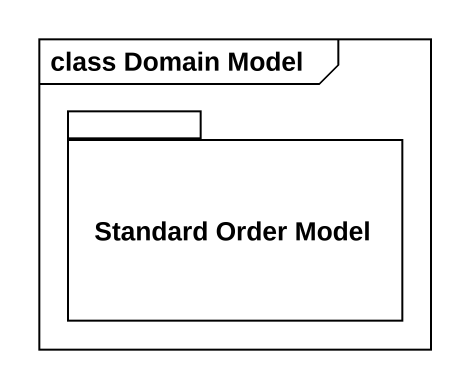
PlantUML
@startuml
mainframe class Domain Model
package "Standard Order Model" as Standard_Order_Model {
}
@enduml
